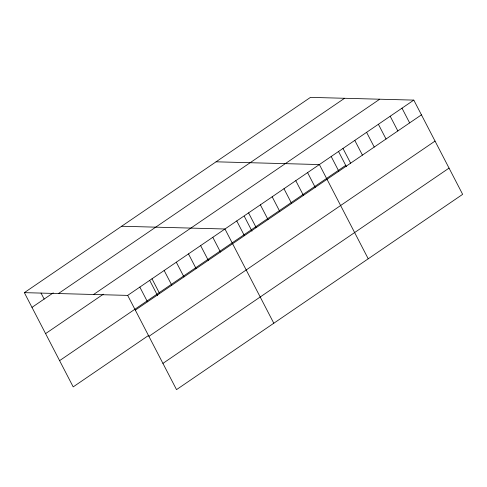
<?xml version="1.0" encoding="UTF-8"?>
<svg xmlns="http://www.w3.org/2000/svg" width="487" height="487" viewBox="0 0 487 487"><rect width="100%" height="100%" fill="white"/><g stroke="black" fill="none" stroke-linecap="round" stroke-linejoin="round"><path stroke-width="0.73" d="M24.35 292.65L310.475 97.376L413.804 100.115L462.65 194.35L176.525 389.624L127.679 295.39L24.35 292.65L73.196 386.885L148.59 335.427M31.984 307.376L53.266 292.851M58.446 293.551L344.571 98.277M93.583 294.489L379.708 99.214M45.583 333.613L103.347 294.191M127.679 295.39L413.804 100.115M59.597 360.642L345.721 165.367M135.313 310.122L421.438 114.847M148.912 336.359L435.037 141.084M162.926 363.387L449.051 168.112M216.051 161.812L319.381 164.557L368.227 258.792M121.634 226.254L224.964 229L273.81 323.234M402 108.175L409.634 122.901M390.197 116.229L397.83 130.954M378.393 124.282L386.027 139.008M366.595 132.336L374.229 147.068M354.792 140.396L362.425 155.122M342.988 148.45L350.622 163.175M338.715 151.853L346.403 166.682M331.184 156.504L338.818 171.229M307.577 172.611L315.211 187.343M295.779 180.671L303.413 195.397M283.976 188.725L291.61 203.45M272.172 196.778L279.806 211.504M260.368 204.832L268.002 219.564M248.565 212.892L256.199 227.618M244.291 216.295L251.98 231.124M236.761 220.946L244.395 235.671M212.801 237.297L220.434 252.023M200.638 245.6L208.272 260.326M188.481 253.897L196.115 268.623M176.318 262.195L183.952 276.92M164.162 270.498L171.795 285.224M151.999 278.795L159.633 293.521M149.874 280.737L157.557 295.56M139.842 287.093L147.476 301.818M41.024 293.052L44.147 299.079"/></g></svg>
